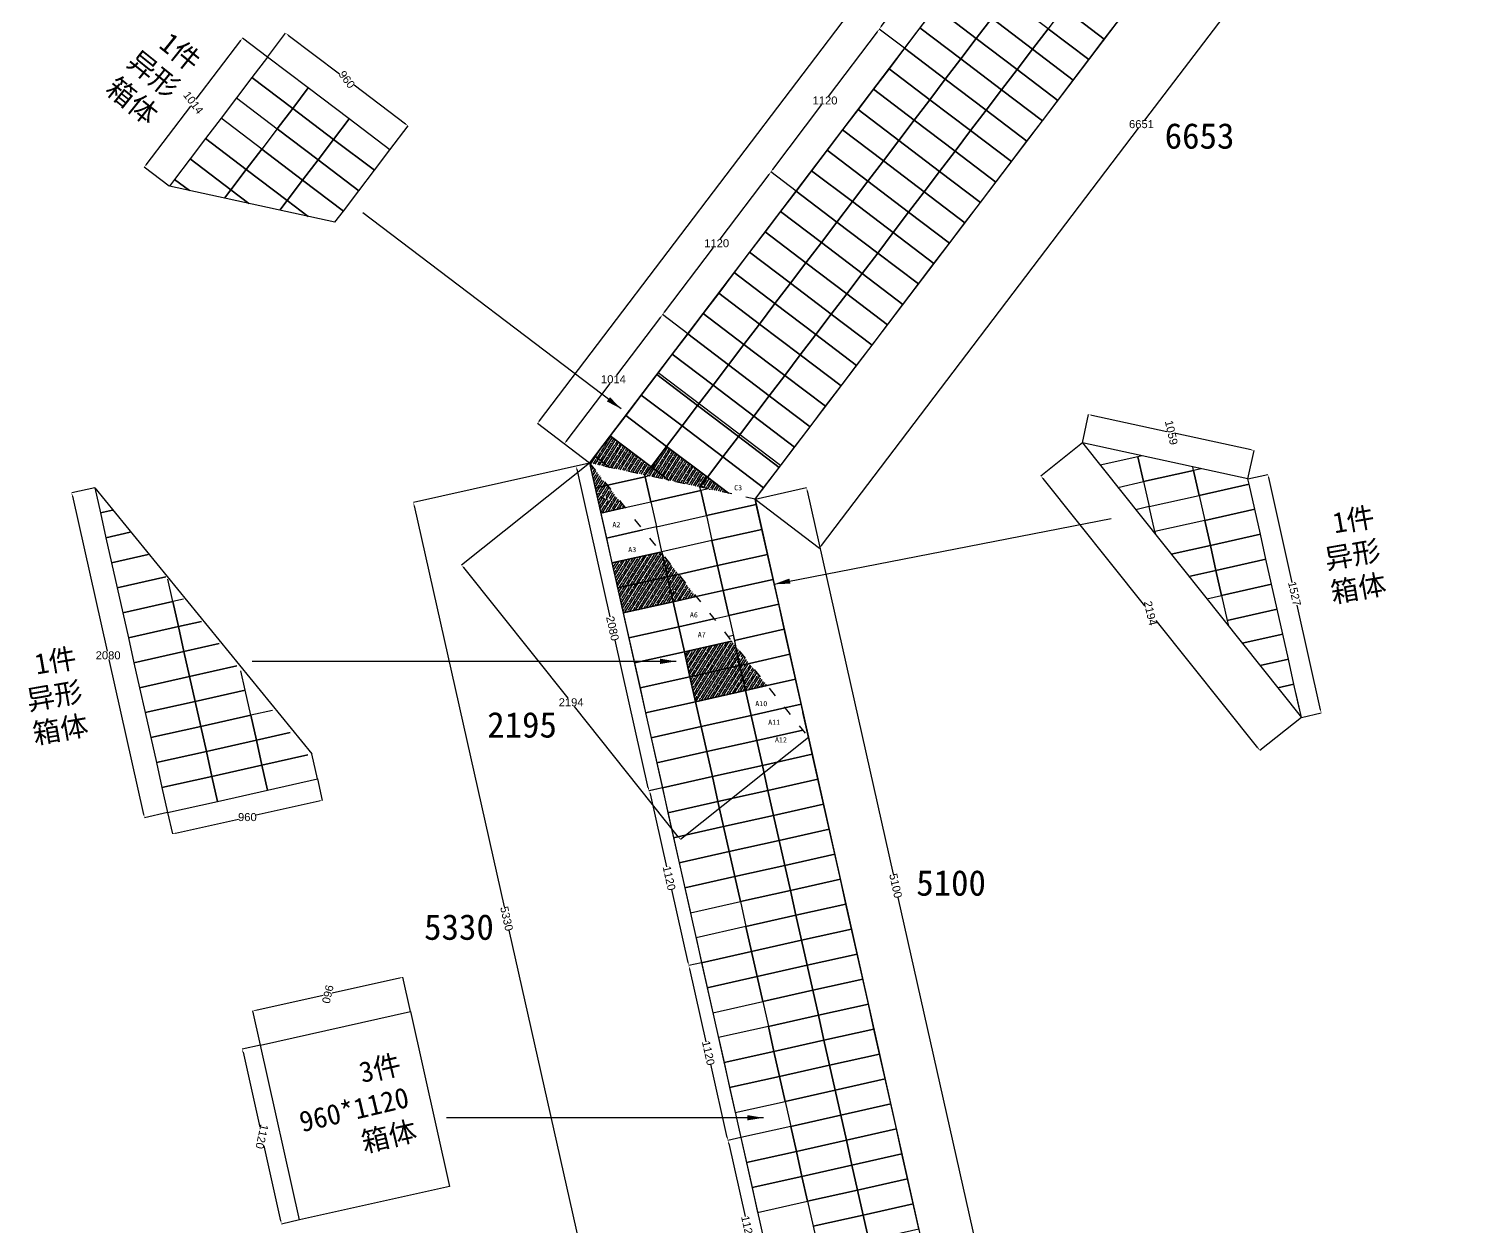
# Model space of a CAD drawing. Header units: inches. Extents: x 21093 to 127854, y 9039 to 35434.
# Drawn here: x 101850 to 110813, y 21618 to 29102 of the extents above; entities that cross this region are included whole.
import ezdxf

# ---------------------------------------------------------------- set-up
doc = ezdxf.new("R2010")
doc.units = ezdxf.units.IN
doc.header["$MEASUREMENT"] = 0
doc.linetypes.add('ACAD_ISO03W100', pattern=[30, 12, -18])
doc.styles.get("Standard").update_dxf_attribs({"font": 'arial.ttf'})
doc.dimstyles.get("Standard").update_dxf_attribs({"dimtxt": 50, "dimasz": 10, "dimexe": 0.18, "dimexo": 0.0625, "dimgap": 0.09, "dimtad": 0, "dimtih": 1, "dimtoh": 1, "dimdec": 0, "dimzin": 0, "dimdsep": 46, "dimtxsty": 'Standard', "dimcen": 0.09, "dimclrd": 3, "dimclre": 3, "dimclrt": 3, "dimadec": 0, "dimazin": 0, "dimtfac": 1, "dimtdec": 0, "dimtofl": 0, "dimtmove": 0, "dimatfit": 3, "dimfxl": 0, "dimtolj": 1, "dimtzin": 0, "dimarcsym": 0})
pattern_1 = [(237.634, (107965.679, 25726.681), (-21.11614, 13.38315), []), (237.634, (107969.545, 25709.432), (-21.11614, 13.38315), [31.25, -6.25, 0, -6.25])]

# ---------------------------------------------------------------- blocks, each defined once
blk = doc.blocks.new('*D181')
at = {"color": 3, "lineweight": -2}
for p, q in [((109596, 32651.5), (107337.7, 29676.7)), ((109933.8, 32420.2), (109607.9, 32667.6)), ((105040.6, 26650.7), (107298.9, 29625.6)), ((105354.3, 26387.5), (105028.3, 26634.9))]:
    blk.add_line(p, q, dxfattribs=at)
at = {"color": 3}
for points in [[(109593.3, 32653.5), (109598.6, 32649.5), (109608.1, 32667.5)], [(105037.9, 26652.8), (105043.2, 26648.7), (105028.5, 26634.8)]]:
    blk.add_solid(points, dxfattribs=at)
at = {"layer": 'Defpoints', "color": 0}
for p in [(109933.9, 32420.1), (105028.5, 26634.8), (105354.3, 26387.5)]:
    blk.add_point(p, dxfattribs=at)
at = {"color": 3, "insert": (107318.3, 29651.1), "char_height": 50, "attachment_point": 5}
blk.add_mtext('\\A1;7574', dxfattribs=at)
blk = doc.blocks.new('*D183')
at = {"color": 3, "lineweight": -2}
for p, q in [((105354.3, 26387.4), (104554.7, 25749.6)), ((104567.3, 25734.1), (105218.5, 24917.8)), ((105910.6, 24050.2), (105259.4, 24866.5)), ((106722.5, 24672.3), (105923, 24034.5))]:
    blk.add_line(p, q, dxfattribs=at)
at = {"color": 3}
for points in [[(104569.9, 25736.1), (104564.7, 25732), (104554.8, 25749.7)], [(105913.2, 24052.3), (105908, 24048.2), (105923.1, 24034.6)]]:
    blk.add_solid(points, dxfattribs=at)
at = {"layer": 'Defpoints', "color": 0}
for p in [(105354.3, 26387.5), (106722.6, 24672.4), (105923.1, 24034.6)]:
    blk.add_point(p, dxfattribs=at)
at = {"color": 3, "insert": (105239, 24892.1), "char_height": 50, "attachment_point": 5}
blk.add_mtext('\\A1;2194', dxfattribs=at)
blk = doc.blocks.new('*D156')
at = {"color": 3, "lineweight": -2}
for p, q in [((110410.5, 31460), (110813.4, 31154.1)), ((110801.2, 31138.3), (108821.9, 28530.9)), ((106803.7, 25872.4), (108783, 28479.7)), ((106388.7, 26162.2), (106791.7, 25856.3))]:
    blk.add_line(p, q, dxfattribs=at)
at = {"color": 3}
for points in [[(110798.5, 31140.3), (110803.9, 31136.3), (110813.3, 31154.2)], [(106801, 25874.4), (106806.3, 25870.3), (106791.6, 25856.4)]]:
    blk.add_solid(points, dxfattribs=at)
at = {"layer": 'Defpoints', "color": 0}
for p in [(110410.4, 31460.1), (106388.7, 26162.3), (106791.6, 25856.4)]:
    blk.add_point(p, dxfattribs=at)
at = {"color": 3, "insert": (108802.4, 28505.3), "char_height": 50, "attachment_point": 5}
blk.add_mtext('\\A1;6651', dxfattribs=at)
blk = doc.blocks.new('*D192')
at = {"color": 3, "lineweight": -2}
for p, q in [((104167, 23169), (103745.8, 23074.6)), ((104234.3, 22960.1), (104186.5, 23173.6)), ((103269.3, 22967.8), (103690.5, 23062.2)), ((103297.6, 22750.2), (103249.7, 22963.6))]:
    blk.add_line(p, q, dxfattribs=at)
at = {"color": 3}
for points in [[(104167.8, 23165.8), (104166.3, 23172.3), (104186.5, 23173.4)], [(103270, 22964.6), (103268.6, 22971.1), (103249.8, 22963.4)]]:
    blk.add_solid(points, dxfattribs=at)
at = {"layer": 'Defpoints', "color": 0}
for p in [(103249.8, 22963.4), (104234.4, 22960.1), (103297.6, 22750.1)]:
    blk.add_point(p, dxfattribs=at)
at = {"color": 3, "insert": (103718.2, 23068.4), "char_height": 50, "attachment_point": 5, "rotation": 257.36603}
blk.add_mtext('\\A1;960', dxfattribs=at)
blk = doc.blocks.new('*D193')
at = {"color": 3, "lineweight": -2}
for p, q in [((103297.5, 22750.1), (103184.4, 22724.7)), ((103188.9, 22705.2), (103293.9, 22236.9)), ((103425.2, 21651.4), (103320.2, 22119.8)), ((103542.5, 21657.2), (103429.4, 21631.8))]:
    blk.add_line(p, q, dxfattribs=at)
at = {"color": 3}
for points in [[(103192.2, 22706), (103185.7, 22704.5), (103184.6, 22724.8)], [(103428.4, 21652.1), (103421.9, 21650.7), (103429.5, 21631.9)]]:
    blk.add_solid(points, dxfattribs=at)
at = {"layer": 'Defpoints', "color": 0}
for p in [(103297.6, 22750.1), (103429.5, 21631.9), (103542.6, 21657.2)]:
    blk.add_point(p, dxfattribs=at)
at = {"color": 3, "insert": (103307, 22178.3), "char_height": 50, "attachment_point": 5, "rotation": 257.36603}
blk.add_mtext('\\A1;1120', dxfattribs=at)
blk = doc.blocks.new('*D194')
at = {"color": 3, "lineweight": -2}
for p, q in [((105797.6, 27299), (105522.5, 26936.7)), ((105967.4, 27195.2), (105809.5, 27315)), ((105208.6, 26523.2), (105483.6, 26885.5)), ((105354.2, 26387.6), (105196.4, 26507.4))]:
    blk.add_line(p, q, dxfattribs=at)
at = {"color": 3}
for points in [[(105794.9, 27301), (105800.2, 27296.9), (105809.7, 27314.9)], [(105205.9, 26525.2), (105211.3, 26521.2), (105196.5, 26507.3)]]:
    blk.add_solid(points, dxfattribs=at)
at = {"layer": 'Defpoints', "color": 0}
for p in [(105967.4, 27195.1), (105196.5, 26507.3), (105354.3, 26387.5)]:
    blk.add_point(p, dxfattribs=at)
at = {"color": 3, "insert": (105503.1, 26911.1), "char_height": 50, "attachment_point": 5}
blk.add_mtext('\\A1;1014', dxfattribs=at)
blk = doc.blocks.new('*D195')
at = {"color": 3, "lineweight": -2}
for p, q in [((106474.8, 28191), (106167.7, 27786.5)), ((106644.6, 28087.2), (106486.8, 28207)), ((105821.8, 27330.8), (106128.8, 27735.3)), ((105967.3, 27195.2), (105809.5, 27315))]:
    blk.add_line(p, q, dxfattribs=at)
at = {"color": 3}
for points in [[(106472.2, 28193), (106477.5, 28189), (106486.9, 28206.9)], [(105819.1, 27332.8), (105824.4, 27328.8), (105809.7, 27314.9)]]:
    blk.add_solid(points, dxfattribs=at)
at = {"layer": 'Defpoints', "color": 0}
for p in [(106644.6, 28087.2), (105809.7, 27314.9), (105967.4, 27195.2)]:
    blk.add_point(p, dxfattribs=at)
at = {"color": 3, "insert": (106148.3, 27760.9), "char_height": 50, "attachment_point": 5}
blk.add_mtext('\\A1;1120', dxfattribs=at)
blk = doc.blocks.new('*D196')
at = {"color": 3, "lineweight": -2}
for p, q in [((107151.9, 29083.2), (106844.8, 28678.7)), ((107321.8, 28979.3), (107163.8, 29099.2)), ((106498.9, 28223), (106805.9, 28627.4)), ((106644.6, 28087.2), (106486.6, 28207.1))]:
    blk.add_line(p, q, dxfattribs=at)
at = {"color": 3}
for points in [[(107149.2, 29085.2), (107154.5, 29081.2), (107164, 29099.1)], [(106496.2, 28225), (106501.5, 28220.9), (106486.8, 28207)]]:
    blk.add_solid(points, dxfattribs=at)
at = {"layer": 'Defpoints', "color": 0}
for p in [(107321.8, 28979.3), (106486.8, 28207), (106644.6, 28087.2)]:
    blk.add_point(p, dxfattribs=at)
at = {"color": 3, "insert": (106825.4, 28653.1), "char_height": 50, "attachment_point": 5}
blk.add_mtext('\\A1;1120', dxfattribs=at)
blk = doc.blocks.new('*D197')
at = {"color": 3, "lineweight": -2}
for p, q in [((107829.6, 29974.9), (107522.5, 29570.4)), ((107999, 29871.4), (107841.6, 29990.9)), ((107176.5, 29114.7), (107483.6, 29519.2)), ((107321.7, 28979.3), (107164.3, 29098.9))]:
    blk.add_line(p, q, dxfattribs=at)
at = {"color": 3}
for points in [[(107827, 29976.9), (107832.3, 29972.8), (107841.7, 29990.8)], [(107173.9, 29116.7), (107179.2, 29112.7), (107164.5, 29098.8)]]:
    blk.add_solid(points, dxfattribs=at)
at = {"layer": 'Defpoints', "color": 0}
for p in [(107999, 29871.3), (107164.5, 29098.8), (107321.8, 28979.3)]:
    blk.add_point(p, dxfattribs=at)
at = {"color": 3, "insert": (107503.1, 29544.8), "char_height": 50, "attachment_point": 5}
blk.add_mtext('\\A1;1120', dxfattribs=at)
blk = doc.blocks.new('*D206')
at = {"color": 3, "lineweight": -2}
for p, q in [((103654.3, 24413.1), (103684.3, 24279.5)), ((102717.6, 24203.2), (102747.5, 24069.5)), ((103664.7, 24275.3), (103271.1, 24187.1)), ((102767, 24074.1), (103160.6, 24162.3))]:
    blk.add_line(p, q, dxfattribs=at)
at = {"color": 3}
for points in [[(103664, 24278.6), (103665.4, 24272.1), (103684.2, 24279.7)], [(102766.3, 24077.3), (102767.7, 24070.8), (102747.5, 24069.7)]]:
    blk.add_solid(points, dxfattribs=at)
at = {"layer": 'Defpoints', "color": 0}
for p in [(103654.3, 24413.2), (102717.6, 24203.2), (102747.5, 24069.7)]:
    blk.add_point(p, dxfattribs=at)
at = {"color": 3, "insert": (103215.9, 24174.7), "char_height": 50, "attachment_point": 5}
blk.add_mtext('\\A1;960', dxfattribs=at)
blk = doc.blocks.new('*D207')
at = {"color": 3, "lineweight": -2}
for p, q in [((102262.6, 26232.8), (102118.4, 26200.5)), ((102123, 26181.1), (102340.3, 25211.3)), ((102569.2, 24190.4), (102351.8, 25160.1)), ((102717.5, 24203.1), (102573.4, 24170.8))]:
    blk.add_line(p, q, dxfattribs=at)
at = {"color": 3}
for points in [[(102126.2, 26181.8), (102119.7, 26180.3), (102118.6, 26200.6)], [(102572.4, 24191.1), (102565.9, 24189.7), (102573.5, 24170.9)]]:
    blk.add_solid(points, dxfattribs=at)
at = {"layer": 'Defpoints', "color": 0}
for p in [(102118.6, 26200.6), (102262.6, 26232.8), (102717.6, 24203.2)]:
    blk.add_point(p, dxfattribs=at)
at = {"color": 3, "insert": (102346.1, 25185.7), "char_height": 50, "attachment_point": 5}
blk.add_mtext('\\A1;2080', dxfattribs=at)
blk = doc.blocks.new('*D208')
at = {"color": 3, "lineweight": -2}
for p, q in [((103341.5, 28925), (103185, 29043.8)), ((103173.1, 29027.7), (102894.7, 28661)), ((102584.2, 28252), (102862.5, 28618.7)), ((102728.4, 28117.3), (102571.9, 28236.1))]:
    blk.add_line(p, q, dxfattribs=at)
at = {"color": 3}
for points in [[(103175.7, 29025.7), (103170.4, 29029.8), (103185.2, 29043.7)], [(102586.8, 28249.9), (102581.5, 28254), (102572.1, 28236)]]:
    blk.add_solid(points, dxfattribs=at)
at = {"layer": 'Defpoints', "color": 0}
for p in [(103185.2, 29043.7), (103341.6, 28924.9), (102728.5, 28117.3)]:
    blk.add_point(p, dxfattribs=at)
at = {"color": 3, "insert": (102878.6, 28639.8), "char_height": 50, "attachment_point": 5, "rotation": 307.2034}
blk.add_mtext('\\A1;1014', dxfattribs=at)
blk = doc.blocks.new('*D209')
at = {"color": 3, "lineweight": -2}
for p, q in [((103341.6, 28925), (103455.3, 29074.7)), ((103471.1, 29062.5), (103791.8, 28819)), ((104203.9, 28506.2), (103883.2, 28749.7)), ((104106.3, 28344.5), (104219.9, 28494.3))]:
    blk.add_line(p, q, dxfattribs=at)
at = {"color": 3}
for points in [[(103473.1, 29065.2), (103469.1, 29059.8), (103455.2, 29074.6)], [(104205.9, 28508.9), (104201.9, 28503.6), (104219.8, 28494.1)]]:
    blk.add_solid(points, dxfattribs=at)
at = {"layer": 'Defpoints', "color": 0}
for p in [(103341.6, 28924.9), (104219.8, 28494.1), (104106.2, 28344.5)]:
    blk.add_point(p, dxfattribs=at)
at = {"color": 3, "insert": (103837.5, 28784.4), "char_height": 50, "attachment_point": 5, "rotation": 307.2034}
blk.add_mtext('\\A1;960', dxfattribs=at)
blk = doc.blocks.new('*D218')
at = {"color": 3, "lineweight": -2}
for p, q in [((105354.3, 26387.4), (104253.3, 26140.7)), ((104257.8, 26121.2), (104820, 23613.1)), ((105414.8, 20959.3), (104852.7, 23467.4)), ((106520, 21186.5), (105419, 20939.7))]:
    blk.add_line(p, q, dxfattribs=at)
at = {"color": 3}
for points in [[(104261.1, 26121.9), (104254.6, 26120.4), (104253.4, 26140.7)], [(105418.1, 20960), (105411.6, 20958.5), (105419.2, 20939.7)]]:
    blk.add_solid(points, dxfattribs=at)
at = {"layer": 'Defpoints', "color": 0}
for p in [(105354.3, 26387.5), (104253.4, 26140.7), (106520.1, 21186.5)]:
    blk.add_point(p, dxfattribs=at)
at = {"color": 3, "insert": (104836.3, 23540.2), "char_height": 50, "attachment_point": 5, "rotation": 282.60921}
blk.add_mtext('\\A1;5330', dxfattribs=at)
blk = doc.blocks.new('*D221')
at = {"color": 3, "lineweight": -2}
for p, q in [((106388.8, 26162.2), (106709.4, 26234.1)), ((106713.6, 26214.6), (107250.6, 23818.7)), ((107820.2, 21277.1), (107283.3, 23673)), ((107504.2, 21185.8), (107824.8, 21257.6))]:
    blk.add_line(p, q, dxfattribs=at)
at = {"color": 3}
for points in [[(106716.9, 26215.3), (106710.4, 26213.8), (106709.2, 26234.1)], [(107823.5, 21277.8), (107817, 21276.4), (107824.6, 21257.6)]]:
    blk.add_solid(points, dxfattribs=at)
at = {"layer": 'Defpoints', "color": 0}
for p in [(106388.7, 26162.2), (107824.6, 21257.6), (107504.1, 21185.7)]:
    blk.add_point(p, dxfattribs=at)
at = {"color": 3, "insert": (107266.9, 23745.8), "char_height": 50, "attachment_point": 5, "rotation": 282.60921}
blk.add_mtext('\\A1;5100', dxfattribs=at)
blk = doc.blocks.new('*D223')
at = {"color": 3, "lineweight": -2}
for p, q in [((105354.2, 26387.4), (105270.3, 26368.6)), ((105274.8, 26349.1), (105481.5, 25427.1)), ((105721, 24358.6), (105514.3, 25280.6)), ((105809.1, 24357.8), (105725.2, 24339))]:
    blk.add_line(p, q, dxfattribs=at)
at = {"color": 3}
for points in [[(105278.1, 26349.9), (105271.5, 26348.4), (105270.4, 26368.6)], [(105724.3, 24359.3), (105717.7, 24357.8), (105725.4, 24339)]]:
    blk.add_solid(points, dxfattribs=at)
at = {"layer": 'Defpoints', "color": 0}
for p in [(105270.4, 26368.6), (105354.2, 26387.4), (105809.2, 24357.8)]:
    blk.add_point(p, dxfattribs=at)
at = {"color": 3, "insert": (105497.9, 25353.8), "char_height": 50, "attachment_point": 5, "rotation": 282.60921}
blk.add_mtext('\\A1;2080', dxfattribs=at)
blk = doc.blocks.new('*D224')
at = {"color": 3, "lineweight": -2}
for p, q in [((106299.1, 22172.1), (106218.8, 22154.1)), ((106223.4, 22134.6), (106325.7, 21678.2)), ((106459.6, 21080.7), (106357.3, 21537.1)), ((106544.1, 21079.2), (106463.8, 21061.2))]:
    blk.add_line(p, q, dxfattribs=at)
at = {"color": 3}
for points in [[(106226.6, 22135.3), (106220.1, 22133.9), (106219, 22154.1)], [(106462.9, 21081.5), (106456.3, 21080), (106464, 21061.2)]]:
    blk.add_solid(points, dxfattribs=at)
at = {"layer": 'Defpoints', "color": 0}
for p in [(106219, 22154.1), (106299.2, 22172.1), (106544.2, 21079.2)]:
    blk.add_point(p, dxfattribs=at)
at = {"color": 3, "insert": (106341.5, 21607.7), "char_height": 50, "attachment_point": 5, "rotation": 282.60921}
blk.add_mtext('\\A1;1120', dxfattribs=at)
blk = doc.blocks.new('*D225')
at = {"color": 3, "lineweight": -2}
for p, q in [((106054.2, 23265), (105973.9, 23247)), ((105978.4, 23227.5), (106080.7, 22771.1)), ((106214.6, 22173.6), (106112.3, 22630)), ((106299.1, 22172.1), (106218.8, 22154.1))]:
    blk.add_line(p, q, dxfattribs=at)
at = {"color": 3}
for points in [[(105981.7, 23228.2), (105975.2, 23226.7), (105974, 23247)], [(106217.9, 22174.4), (106211.4, 22172.9), (106219, 22154.1)]]:
    blk.add_solid(points, dxfattribs=at)
at = {"layer": 'Defpoints', "color": 0}
for p in [(106054.2, 23265), (106219, 22154.1), (106299.2, 22172.1)]:
    blk.add_point(p, dxfattribs=at)
at = {"color": 3, "insert": (106096.5, 22700.6), "char_height": 50, "attachment_point": 5, "rotation": 282.60921}
blk.add_mtext('\\A1;1120', dxfattribs=at)
blk = doc.blocks.new('*D226')
at = {"color": 3, "lineweight": -2}
for p, q in [((105809.2, 24357.8), (105728.7, 24339.8)), ((105733.3, 24320.3), (105835.6, 23864)), ((105969.5, 23266.5), (105867.2, 23722.8)), ((106054.2, 23265), (105973.7, 23246.9))]:
    blk.add_line(p, q, dxfattribs=at)
at = {"color": 3}
for points in [[(105736.5, 24321), (105730, 24319.6), (105728.9, 24339.8)], [(105972.7, 23267.2), (105966.2, 23265.7), (105973.9, 23247)]]:
    blk.add_solid(points, dxfattribs=at)
at = {"layer": 'Defpoints', "color": 0}
for p in [(105809.2, 24357.8), (105973.9, 23247), (106054.2, 23265)]:
    blk.add_point(p, dxfattribs=at)
at = {"color": 3, "insert": (105851.4, 23793.4), "char_height": 50, "attachment_point": 5, "rotation": 282.60921}
blk.add_mtext('\\A1;1120', dxfattribs=at)
blk = doc.blocks.new('*D229')
at = {"color": 3, "lineweight": -2}
for p, q in [((108433.5, 26513.4), (108173.9, 26306.3)), ((108186.5, 26290.8), (108821.7, 25494.6)), ((109529.9, 24607), (108894.6, 25403.1)), ((109801.8, 24798.3), (109542.2, 24591.2))]:
    blk.add_line(p, q, dxfattribs=at)
at = {"color": 3}
for points in [[(108189.1, 26292.9), (108183.9, 26288.7), (108174, 26306.4)], [(109532.5, 24609), (109527.2, 24604.9), (109542.3, 24591.3)]]:
    blk.add_solid(points, dxfattribs=at)
at = {"layer": 'Defpoints', "color": 0}
for p in [(108433.5, 26513.4), (109801.8, 24798.4), (109542.3, 24591.3)]:
    blk.add_point(p, dxfattribs=at)
at = {"color": 3, "insert": (108858.2, 25448.9), "char_height": 50, "attachment_point": 5, "rotation": 282.60921}
blk.add_mtext('\\A1;2194', dxfattribs=at)
blk = doc.blocks.new('*D230')
at = {"color": 3, "lineweight": -2}
for p, q in [((109467.9, 26288.2), (109592, 26316.1)), ((109596.2, 26296.5), (109743, 25641.7)), ((109921.4, 24845.7), (109774.6, 25500.4)), ((109801.9, 24798.4), (109925.9, 24826.2))]:
    blk.add_line(p, q, dxfattribs=at)
at = {"color": 3}
for points in [[(109599.4, 26297.2), (109592.9, 26295.8), (109591.8, 26316)], [(109924.7, 24846.4), (109918.1, 24844.9), (109925.8, 24826.1)]]:
    blk.add_solid(points, dxfattribs=at)
at = {"layer": 'Defpoints', "color": 0}
for p in [(109467.9, 26288.2), (109801.8, 24798.4), (109925.8, 24826.1)]:
    blk.add_point(p, dxfattribs=at)
at = {"color": 3, "insert": (109758.8, 25571.1), "char_height": 50, "attachment_point": 5, "rotation": 282.60921}
blk.add_mtext('\\A1;1527', dxfattribs=at)
blk = doc.blocks.new('*D231')
at = {"color": 3, "lineweight": -2}
for p, q in [((108433.6, 26513.5), (108472.2, 26690.8)), ((108491.7, 26686.4), (108961.8, 26584.1)), ((109487, 26469.7), (109016.9, 26572.1)), ((109468, 26288.3), (109506.6, 26465.6))]:
    blk.add_line(p, q, dxfattribs=at)
at = {"color": 3}
for points in [[(108492.4, 26689.7), (108491, 26683.1), (108472.2, 26690.6)], [(109487.7, 26473), (109486.3, 26466.5), (109506.5, 26465.5)]]:
    blk.add_solid(points, dxfattribs=at)
at = {"layer": 'Defpoints', "color": 0}
for p in [(108433.6, 26513.4), (109506.5, 26465.5), (109467.9, 26288.2)]:
    blk.add_point(p, dxfattribs=at)
at = {"color": 3, "insert": (108989.4, 26578.1), "char_height": 50, "attachment_point": 5, "rotation": 282.60921}
blk.add_mtext('\\A1;1059', dxfattribs=at)

msp = doc.modelspace()

# ---------------------------------------------------------------- hatches: boundary and pattern name
h = msp.add_hatch()
h.set_pattern_fill('ANSI35', color=8, scale=100, style=0)
h.set_pattern_definition(pattern_1)
h.paths.add_polyline_path([(105479.6, 26360.2), (105387, 26430.5), (105483.7, 26557.9), (105738.6, 26364.4), (105699.1, 26312.4)])
h.paths.add_polyline_path([(105699.1, 26312.4), (105738.6, 26364.4), (105850.6, 26279.4)])
h.paths.add_polyline_path([(105354.3, 26387.5), (105354.3, 26387.5), (105387, 26430.5), (105479.6, 26360.2)])
h.paths.add_polyline_path([(105455.6, 26378), (105394.1, 26378), (105394.1, 26439.6), (105455.6, 26439.6)], flags=24)
h = msp.add_hatch()
h.set_pattern_fill('ANSI35', color=3, scale=100, style=0)
h.set_pattern_definition(pattern_1)
h.paths.add_polyline_path([(105850.6, 26279.4), (105738.6, 26364.4), (105835.3, 26491.9), (106090.2, 26298.4), (106043.8, 26237.3)])
h.paths.add_polyline_path([(106043.8, 26237.3), (106043.8, 26237.3), (106090.2, 26298.4), (106221.6, 26198.6)])
h.paths.add_polyline_path([(106092.8, 26239), (106031.3, 26239), (106031.3, 26300.5), (106092.8, 26300.5)], flags=9)
h = msp.add_hatch()
h.set_pattern_fill('ANSI35', color=3, scale=100, style=0)
h.set_pattern_definition(pattern_1)
h.paths.add_polyline_path([(105389.3, 26231.4), (105354.3, 26387.5), (105354.3, 26387.5), (105465.3, 26248.4)])
h.paths.add_polyline_path([(105424.3, 26075.2), (105389.3, 26231.4), (105465.3, 26248.4), (105576.2, 26109.3)])
h.paths.add_polyline_path([(105479.6, 26142.3), (105418.1, 26142.3), (105418.1, 26203.9), (105479.6, 26203.9)], flags=24)
h = msp.add_hatch()
h.set_pattern_fill('ANSI35', color=48, scale=100, style=0)
h.set_pattern_definition(pattern_1)
h.paths.add_polyline_path([(105529.3, 25606.9), (105494.3, 25763), (105798.2, 25831.1), (105810.4, 25815.8), (105841.5, 25676.8)])
h.paths.add_polyline_path([(105841.5, 25676.8), (105810.4, 25815.8), (105909.1, 25692)])
h.paths.add_polyline_path([(105862.8, 25687.8), (105801.3, 25687.8), (105801.3, 25749.4), (105862.8, 25749.4)], flags=9)
h = msp.add_hatch()
h.set_pattern_fill('ANSI35', color=3, scale=100, style=0)
h.set_pattern_definition(pattern_1)
h.paths.add_polyline_path([(105876.5, 25520.7), (105841.5, 25676.8), (105909.1, 25692), (106020.1, 25552.9)])
h.paths.add_polyline_path([(105564.3, 25450.7), (105529.3, 25606.9), (105841.5, 25676.8), (105876.5, 25520.7)])
h.paths.add_polyline_path([(105905.6, 25553), (105844.1, 25553), (105844.1, 25614.5), (105905.6, 25614.5)], flags=24)
h = msp.add_hatch()
h.set_pattern_fill('ANSI35', color=3, scale=100, style=0)
h.set_pattern_definition(pattern_1)
h.paths.add_polyline_path([(105981.5, 25052.3), (105946.5, 25208.5), (106242, 25274.7), (106266.5, 25244.1), (106293.8, 25122.3)])
h.paths.add_polyline_path([(106293.8, 25122.3), (106266.5, 25244.1), (106353, 25135.6)])
h.paths.add_polyline_path([(106318, 25241.8), (106233.8, 25241.8), (106233.8, 25303.3), (106318, 25303.3)], flags=9)
h.paths.add_polyline_path([(106305.4, 25122.3), (106243.8, 25122.3), (106243.8, 25183.8), (106305.4, 25183.8)], flags=9)
h = msp.add_hatch()
h.set_pattern_fill('ANSI35', color=48, scale=100, style=0)
h.set_pattern_definition(pattern_1)
h.paths.add_polyline_path([(106016.5, 24896.2), (105981.5, 25052.3), (106293.8, 25122.3), (106328.8, 24966.2)])
h.paths.add_polyline_path([(106328.8, 24966.2), (106293.8, 25122.3), (106353, 25135.6), (106464, 24996.5)])
h.paths.add_polyline_path([(106345.4, 24989), (106283.9, 24989), (106283.9, 25050.5), (106345.4, 25050.5)], flags=9)

# ---------------------------------------------------------------- linework, layer by layer
at = {"color": 5}
for p, q in [((105354.3, 26387.5), (109933.9, 32420.1)), ((106388.6, 26162.3), (110410.4, 31460.1)), ((106547.6, 26371.7), (105783, 26952.2)), ((105354.3, 26387.5), (106520.1, 21186.5)), ((106388.6, 26162.3), (107504.1, 21185.7))]:
    msp.add_line(p, q, dxfattribs=at)
at = {"color": 4}
for p, q in [((103148.1, 28670.1), (103051.4, 28542.6)), ((103762.8, 27892.1), (102728.5, 28117.3))]:
    msp.add_line(p, q, dxfattribs=at)
at = {"color": 3}
for p, q in [((109467.9, 26288.2), (108433.5, 26513.4)), ((108433.6, 26513.5), (109801.8, 24798.4))]:
    msp.add_line(p, q, dxfattribs=at)
at = {"color": 6, "linetype": 'ACAD_ISO03W100', "ltscale": 5}
msp.add_line((106388.6, 26162.3), (105354.2, 26387.5), dxfattribs=at)
at = {"color": 1, "linetype": 'ACAD_ISO03W100', "ltscale": 5}
msp.add_line((105354.3, 26387.5), (106722.6, 24672.4), dxfattribs=at)
at = {"color": 8}
msp.add_line((102262.6, 26232.8), (103619.3, 24569.3), dxfattribs=at)
at = {"color": 4}
for points in [[(107612.1, 29361.6), (107515.3, 29234.2), (107770.2, 29040.7), (107866.9, 29168.1)], [(108412, 29356.9), (108315.3, 29229.5), (108570.2, 29036), (108666.9, 29163.4)], [(107515.3, 29234.2), (107418.6, 29106.7), (107673.4, 28913.2), (107770.2, 29040.7)], [(107963.7, 29295.5), (107866.9, 29168.1), (108121.8, 28974.6), (108218.6, 29102.1)], [(108315.3, 29229.5), (108218.6, 29102.1), (108473.4, 28908.6), (108570.2, 29036)], [(107866.9, 29168.1), (107770.2, 29040.7), (108025.1, 28847.2), (108121.8, 28974.6)], [(107418.6, 29106.7), (107321.8, 28979.3), (107576.7, 28785.8), (107673.4, 28913.2)], [(108218.6, 29102.1), (108121.8, 28974.6), (108376.7, 28781.1), (108473.4, 28908.6)], [(107321.8, 28979.3), (107225.1, 28851.8), (107480, 28658.3), (107576.7, 28785.8)], [(107770.2, 29040.7), (107673.4, 28913.2), (107928.3, 28719.7), (108025.1, 28847.2)], [(108121.8, 28974.6), (108025.1, 28847.2), (108279.9, 28653.7), (108376.7, 28781.1)], [(103341.6, 28924.9), (103244.8, 28797.5), (103499.7, 28604), (103596.5, 28731.5)], [(107673.4, 28913.2), (107576.7, 28785.8), (107831.6, 28592.3), (107928.3, 28719.7)], [(103244.8, 28797.5), (103148.1, 28670.1), (103403, 28476.6), (103499.7, 28604)], [(107225.1, 28851.8), (107128.3, 28724.4), (107383.2, 28530.9), (107480, 28658.3)], [(107576.7, 28785.8), (107480, 28658.3), (107734.8, 28464.9), (107831.6, 28592.3)], [(108025.1, 28847.2), (107928.3, 28719.7), (108183.2, 28526.3), (108279.9, 28653.7)], [(103596.5, 28731.5), (103499.7, 28604), (103754.6, 28410.5), (103851.3, 28538)], [(107128.3, 28724.4), (107031.6, 28597), (107286.5, 28403.5), (107383.2, 28530.9)], [(107928.3, 28719.7), (107831.6, 28592.3), (108086.5, 28398.8), (108183.2, 28526.3)], [(103499.7, 28604), (103403, 28476.6), (103657.9, 28283.1), (103754.6, 28410.5)], [(107031.6, 28597), (106934.8, 28469.5), (107189.7, 28276), (107286.5, 28403.5)], [(107480, 28658.3), (107383.2, 28530.9), (107638.1, 28337.4), (107734.8, 28464.9)], [(103051.4, 28542.6), (102954.6, 28415.2), (103209.5, 28221.7), (103306.2, 28349.1)], [(103851.3, 28538), (103754.6, 28410.5), (104009.5, 28217), (104106.2, 28344.5)], [(107383.2, 28530.9), (107286.5, 28403.5), (107541.3, 28210), (107638.1, 28337.4)], [(107831.6, 28592.3), (107734.8, 28464.9), (107989.7, 28271.4), (108086.5, 28398.8)], [(102954.6, 28415.2), (102857.9, 28287.7), (103112.7, 28094.3), (103209.5, 28221.7)], [(103403, 28476.6), (103306.2, 28349.1), (103561.1, 28155.6), (103657.9, 28283.1)], [(106934.8, 28469.5), (106838.1, 28342.1), (107093, 28148.6), (107189.7, 28276)], [(107734.8, 28464.9), (107638.1, 28337.4), (107893, 28143.9), (107989.7, 28271.4)], [(103306.2, 28349.1), (103209.5, 28221.7), (103464.4, 28028.2), (103561.1, 28155.6)], [(103754.6, 28410.5), (103657.9, 28283.1), (103912.7, 28089.6), (104009.5, 28217)], [(106838.1, 28342.1), (106741.4, 28214.6), (106996.2, 28021.2), (107093, 28148.6)], [(107286.5, 28403.5), (107189.7, 28276), (107444.6, 28082.5), (107541.3, 28210)], [(107638.1, 28337.4), (107541.3, 28210), (107796.2, 28016.5), (107893, 28143.9)], [(103657.9, 28283.1), (103561.1, 28155.6), (103816, 27962.2), (103912.7, 28089.6)], [(107189.7, 28276), (107093, 28148.6), (107347.9, 27955.1), (107444.6, 28082.5)], [(106741.4, 28214.6), (106644.6, 28087.2), (106899.5, 27893.7), (106996.2, 28021.2)], [(107093, 28148.6), (106996.2, 28021.2), (107251.1, 27827.7), (107347.9, 27955.1)], [(107541.3, 28210), (107444.6, 28082.5), (107699.5, 27889.1), (107796.2, 28016.5)], [(106644.6, 28087.2), (106547.9, 27959.8), (106802.8, 27766.3), (106899.5, 27893.7)], [(107444.6, 28082.5), (107347.9, 27955.1), (107602.7, 27761.6), (107699.5, 27889.1)], [(106996.2, 28021.2), (106899.5, 27893.7), (107154.4, 27700.2), (107251.1, 27827.7)], [(106547.9, 27959.8), (106451.1, 27832.3), (106706, 27638.8), (106802.8, 27766.3)], [(106899.5, 27893.7), (106802.8, 27766.3), (107057.6, 27572.8), (107154.4, 27700.2)], [(107347.9, 27955.1), (107251.1, 27827.7), (107506, 27634.2), (107602.7, 27761.6)], [(106451.1, 27832.3), (106354.4, 27704.9), (106609.3, 27511.4), (106706, 27638.8)], [(107251.1, 27827.7), (107154.4, 27700.2), (107409.3, 27506.7), (107506, 27634.2)], [(106354.4, 27704.9), (106257.6, 27577.4), (106512.5, 27384), (106609.3, 27511.4)], [(106802.8, 27766.3), (106706, 27638.8), (106960.9, 27445.3), (107057.6, 27572.8)], [(107154.4, 27700.2), (107057.6, 27572.8), (107312.5, 27379.3), (107409.3, 27506.7)], [(106706, 27638.8), (106609.3, 27511.4), (106864.1, 27317.9), (106960.9, 27445.3)], [(106257.6, 27577.4), (106160.9, 27450), (106415.8, 27256.5), (106512.5, 27384)], [(107057.6, 27572.8), (106960.9, 27445.3), (107215.8, 27251.9), (107312.5, 27379.3)], [(106160.9, 27450), (106064.2, 27322.6), (106319, 27129.1), (106415.8, 27256.5)], [(106609.3, 27511.4), (106512.5, 27384), (106767.4, 27190.5), (106864.1, 27317.9)], [(106960.9, 27445.3), (106864.1, 27317.9), (107119, 27124.4), (107215.8, 27251.9)], [(106512.5, 27384), (106415.8, 27256.5), (106670.7, 27063), (106767.4, 27190.5)], [(106064.2, 27322.6), (105967.4, 27195.1), (106222.3, 27001.6), (106319, 27129.1)], [(106415.8, 27256.5), (106319, 27129.1), (106573.9, 26935.6), (106670.7, 27063)], [(106864.1, 27317.9), (106767.4, 27190.5), (107022.3, 26997), (107119, 27124.4)], [(105967.4, 27195.1), (105870.7, 27067.7), (106125.5, 26874.2), (106222.3, 27001.6)], [(106767.4, 27190.5), (106670.7, 27063), (106925.5, 26869.5), (107022.3, 26997)], [(106319, 27129.1), (106222.3, 27001.6), (106477.2, 26808.2), (106573.9, 26935.6)], [(105870.7, 27067.7), (105773.9, 26940.2), (106028.8, 26746.8), (106125.5, 26874.2)], [(106222.3, 27001.6), (106125.5, 26874.2), (106380.4, 26680.7), (106477.2, 26808.2)], [(106670.7, 27063), (106573.9, 26935.6), (106828.8, 26742.1), (106925.5, 26869.5)], [(105773.9, 26940.2), (105677.2, 26812.8), (105932.1, 26619.3), (106028.8, 26746.8)], [(106573.9, 26935.6), (106477.2, 26808.2), (106732, 26614.7), (106828.8, 26742.1)], [(105677.2, 26812.8), (105580.4, 26685.4), (105835.3, 26491.9), (105932.1, 26619.3)], [(106125.5, 26874.2), (106028.8, 26746.8), (106283.7, 26553.3), (106380.4, 26680.7)], [(106477.2, 26808.2), (106380.4, 26680.7), (106635.3, 26487.2), (106732, 26614.7)], [(106028.8, 26746.8), (105932.1, 26619.3), (106186.9, 26425.8), (106283.7, 26553.3)], [(105580.4, 26685.4), (105483.7, 26557.9), (105738.6, 26364.4), (105835.3, 26491.9)], [(106380.4, 26680.7), (106283.7, 26553.3), (106538.6, 26359.8), (106635.3, 26487.2)], [(105932.1, 26619.3), (105835.3, 26491.9), (106090.2, 26298.4), (106186.9, 26425.8)], [(106283.7, 26553.3), (106186.9, 26425.8), (106441.8, 26232.3), (106538.6, 26359.8)]]:
    msp.add_lwpolyline(points, close=True, dxfattribs=at)
for points in [[(103073.2, 28042.2), (103112.7, 28094.3), (102857.9, 28287.7), (102761.1, 28160.3), (102853.7, 28090)], [(102853.7, 28090), (102761.1, 28160.3), (102728.5, 28117.3)], [(103418, 27967.1), (103464.4, 28028.2), (103209.5, 28221.7), (103112.7, 28094.3), (103224.8, 28009.2)], [(103762.8, 27892.1), (103816, 27962.2), (103561.1, 28155.6), (103464.4, 28028.2), (103595.8, 27928.4)], [(103224.8, 28009.2), (103112.7, 28094.3), (103073.2, 28042.2)], [(103595.8, 27928.4), (103464.4, 28028.2), (103418, 27967.1)], [(105699.1, 26312.4), (105738.6, 26364.4), (105483.7, 26557.9), (105387, 26430.5), (105479.6, 26360.2)], [(106043.8, 26237.3), (106090.2, 26298.4), (105835.3, 26491.9), (105738.6, 26364.4), (105850.6, 26279.4)], [(105479.6, 26360.2), (105387, 26430.5), (105354.3, 26387.5)], [(105850.6, 26279.4), (105738.6, 26364.4), (105699.1, 26312.4)], [(106388.6, 26162.3), (106441.8, 26232.3), (106186.9, 26425.8), (106090.2, 26298.4), (106221.6, 26198.6)], [(106221.6, 26198.6), (106090.2, 26298.4), (106043.8, 26237.3)]]:
    msp.add_lwpolyline(points, dxfattribs=at)
at = {"color": 8}
for points in [[(105354.3, 26387.5), (105389.3, 26231.4), (105465.3, 26248.4)], [(102262.6, 26232.8), (102297.6, 26076.7), (102373.6, 26093.8)], [(105465.3, 26248.4), (105389.3, 26231.4), (105424.3, 26075.2), (105576.2, 26109.3)], [(102373.6, 26093.8), (102297.6, 26076.7), (102332.6, 25920.6), (102484.5, 25954.7)], [(105576.2, 26109.3), (105424.3, 26075.2), (105459.3, 25919.1), (105687.2, 25970.2)], [(102484.5, 25954.7), (102332.6, 25920.6), (102367.6, 25764.5), (102595.5, 25815.6)], [(105687.2, 25970.2), (105459.3, 25919.1), (105494.3, 25763), (105798.2, 25831.1)], [(102595.5, 25815.6), (102367.6, 25764.5), (102402.6, 25608.3), (102706.5, 25676.5)], [(105798.2, 25831.1), (105494.3, 25763), (105529.3, 25606.9), (105841.5, 25676.8), (105810.4, 25815.8)], [(105810.4, 25815.8), (105841.5, 25676.8), (105909.1, 25692)], [(102706.5, 25676.5), (102402.6, 25608.3), (102437.6, 25452.2), (102749.8, 25522.2), (102718.7, 25661.1)], [(105909.1, 25692), (105841.5, 25676.8), (105876.5, 25520.7), (106020.1, 25552.9)], [(106020.1, 25552.9), (105876.5, 25520.7), (105911.5, 25364.6), (106131.1, 25413.8)], [(102817.5, 25537.4), (102749.8, 25522.2), (102784.8, 25366.1), (102928.4, 25398.3)], [(102928.4, 25398.3), (102784.8, 25366.1), (102819.8, 25210), (103039.4, 25259.2)], [(106131.1, 25413.8), (105911.5, 25364.6), (105946.5, 25208.5), (106242, 25274.7)], [(103039.4, 25259.2), (102819.8, 25210), (102854.8, 25053.8), (103150.4, 25120.1)], [(106242, 25274.7), (105946.5, 25208.5), (105981.5, 25052.3), (106293.8, 25122.3), (106266.5, 25244.1)], [(106266.5, 25244.1), (106293.8, 25122.3), (106353, 25135.6)], [(103150.4, 25120.1), (102854.8, 25053.8), (102889.8, 24897.7), (103202.1, 24967.7), (103174.8, 25089.4)], [(106353, 25135.6), (106293.8, 25122.3), (106328.8, 24966.2), (106464, 24996.5)], [(106464, 24996.5), (106328.8, 24966.2), (106363.8, 24810.1), (106574.9, 24857.4)], [(103372.3, 24841.9), (103237.1, 24811.6), (103272.1, 24655.4), (103483.3, 24702.8)], [(106574.9, 24857.4), (106363.8, 24810.1), (106398.8, 24654), (106685.9, 24718.3)], [(103483.3, 24702.8), (103272.1, 24655.4), (103307.1, 24499.3), (103594.2, 24563.7)], [(106685.9, 24718.3), (106398.8, 24654), (106433.7, 24497.8), (106746, 24567.8), (106711, 24723.9)], [(103594.2, 24563.7), (103307.1, 24499.3), (103342.1, 24343.2), (103654.3, 24413.2), (103619.3, 24569.3)]]:
    msp.add_lwpolyline(points, dxfattribs=at)
at = {"color": 3}
for points in [[(108655.5, 26235.3), (108815.8, 26271.2), (108780.8, 26427.3), (108544.5, 26374.4)], [(108804.6, 26432.7), (108780.8, 26427.3), (108815.8, 26271.2), (109128.1, 26341.2), (109123.1, 26363.3)], [(105465.3, 26248.4), (105701.6, 26301.3), (105699.1, 26312.4)], [(105576.2, 26109.3), (105736.5, 26145.2), (105701.6, 26301.3), (105465.3, 26248.4)], [(105725.3, 26306.7), (105701.6, 26301.3), (105736.5, 26145.2), (106048.8, 26215.2), (106043.8, 26237.3)], [(109175.7, 26351.9), (109128.1, 26341.2), (109163.1, 26185.1), (109475.3, 26255.1), (109467.9, 26288.2)], [(106096.4, 26225.9), (106048.8, 26215.2), (106083.8, 26059.1), (106396, 26129.1), (106388.6, 26162.3)], [(108877.4, 25957.1), (108885.8, 25958.9), (108850.8, 26115.1), (108766.5, 26096.2)], [(108988.4, 25818), (109233.1, 25872.8), (109198.1, 26028.9), (108885.8, 25958.9), (108889.7, 25941.8)], [(105798.2, 25831.1), (105806.5, 25833), (105771.5, 25989.1), (105687.2, 25970.2)], [(105909.1, 25692), (106153.8, 25746.8), (106118.8, 25903), (105806.5, 25833), (105810.4, 25815.8)], [(109099.4, 25678.9), (109268, 25716.7), (109233.1, 25872.8), (108988.4, 25818)], [(106020.1, 25552.9), (106188.8, 25590.7), (106153.8, 25746.8), (105909.1, 25692)], [(109210.3, 25539.8), (109303, 25560.6), (109268, 25716.7), (109099.4, 25678.9)], [(106131.1, 25413.8), (106223.8, 25434.6), (106188.8, 25590.7), (106020.1, 25552.9)], [(109432.3, 25261.6), (109685.3, 25318.3), (109650.3, 25474.4), (109338, 25404.4), (109345.7, 25370.1)], [(106353, 25135.6), (106606, 25192.3), (106571, 25348.4), (106258.8, 25278.5), (106266.5, 25244.1)], [(109543.2, 25122.5), (109720.3, 25162.2), (109685.3, 25318.3), (109432.3, 25261.6)], [(106464, 24996.5), (106641, 25036.2), (106606, 25192.3), (106353, 25135.6)], [(109654.2, 24983.4), (109755.3, 25006), (109720.3, 25162.2), (109543.2, 25122.5)], [(106574.9, 24857.4), (106676, 24880.1), (106641, 25036.2), (106464, 24996.5)], [(109790.3, 24849.9), (109790.3, 24849.9), (109755.3, 25006), (109654.2, 24983.4)], [(109801.8, 24798.4), (109766.8, 24954.5)], [(106711, 24723.9), (106711, 24723.9), (106676, 24880.1), (106574.9, 24857.4)], [(106722.6, 24672.4), (106687.6, 24828.5)]]:
    msp.add_lwpolyline(points, dxfattribs=at)
at = {"color": 48}
for points in [[(105381.9, 26264.6), (105381.7, 26264.5)], [(105834.1, 25710), (105834, 25710)], [(106218.5, 25304.3), (106251.2, 25311.6), (106266.3, 25244.3)]]:
    msp.add_lwpolyline(points, dxfattribs=at)
at = {"color": 3}
for points in [[(109128.1, 26341.2), (108815.8, 26271.2), (108850.8, 26115.1), (109163.1, 26185.1)], [(106048.8, 26215.2), (105736.5, 26145.2), (105771.5, 25989.1), (106083.8, 26059.1)], [(109475.3, 26255.1), (109163.1, 26185.1), (109198.1, 26028.9), (109510.3, 26098.9)], [(106396, 26129.1), (106083.8, 26059.1), (106118.8, 25903), (106431, 25973)], [(109510.3, 26098.9), (109198.1, 26028.9), (109233.1, 25872.8), (109545.3, 25942.8)], [(106431, 25973), (106118.8, 25903), (106153.8, 25746.8), (106466, 25816.8)], [(109545.3, 25942.8), (109233.1, 25872.8), (109268, 25716.7), (109580.3, 25786.7)], [(106466, 25816.8), (106153.8, 25746.8), (106188.8, 25590.7), (106501, 25660.7)], [(109580.3, 25786.7), (109268, 25716.7), (109303, 25560.6), (109615.3, 25630.6)], [(106501, 25660.7), (106188.8, 25590.7), (106223.8, 25434.6), (106536, 25504.6)], [(109615.3, 25630.6), (109303, 25560.6), (109338, 25404.4), (109650.3, 25474.4)], [(106536, 25504.6), (106223.8, 25434.6), (106258.8, 25278.5), (106571, 25348.4)], [(104234.4, 22960.1), (104479.3, 21867.2), (103542.6, 21657.2), (103297.6, 22750.1)]]:
    msp.add_lwpolyline(points, close=True, dxfattribs=at)
at = {"color": 8}
for points in [[(105529.3, 25606.9), (105564.3, 25450.7), (105876.5, 25520.7), (105841.5, 25676.8)], [(102437.6, 25452.2), (102472.6, 25296.1), (102784.8, 25366.1), (102749.8, 25522.2)], [(105564.3, 25450.7), (105599.3, 25294.6), (105911.5, 25364.6), (105876.5, 25520.7)], [(102472.6, 25296.1), (102507.6, 25140), (102819.8, 25210), (102784.8, 25366.1)], [(105599.3, 25294.6), (105634.3, 25138.5), (105946.5, 25208.5), (105911.5, 25364.6)], [(102507.6, 25140), (102542.6, 24983.8), (102854.8, 25053.8), (102819.8, 25210)], [(105634.3, 25138.5), (105669.3, 24982.3), (105981.5, 25052.3), (105946.5, 25208.5)], [(105981.5, 25052.3), (106016.5, 24896.2), (106328.8, 24966.2), (106293.8, 25122.3)], [(102542.6, 24983.8), (102577.6, 24827.7), (102889.8, 24897.7), (102854.8, 25053.8)], [(105669.3, 24982.3), (105704.3, 24826.2), (106016.5, 24896.2), (105981.5, 25052.3)], [(102889.8, 24897.7), (102924.8, 24741.6), (103237.1, 24811.6), (103202.1, 24967.7)], [(106016.5, 24896.2), (106051.5, 24740.1), (106363.8, 24810.1), (106328.8, 24966.2)], [(102577.6, 24827.7), (102612.6, 24671.6), (102924.8, 24741.6), (102889.8, 24897.7)], [(105704.3, 24826.2), (105739.3, 24670.1), (106051.5, 24740.1), (106016.5, 24896.2)], [(102612.6, 24671.6), (102647.6, 24515.5), (102959.8, 24585.5), (102924.8, 24741.6)], [(102924.8, 24741.6), (102959.8, 24585.5), (103272.1, 24655.4), (103237.1, 24811.6)], [(105739.3, 24670.1), (105774.2, 24514), (106086.5, 24584), (106051.5, 24740.1)], [(106051.5, 24740.1), (106086.5, 24584), (106398.8, 24654), (106363.8, 24810.1)], [(102959.8, 24585.5), (102994.8, 24429.3), (103307.1, 24499.3), (103272.1, 24655.4)], [(106086.5, 24584), (106121.5, 24427.8), (106433.7, 24497.8), (106398.8, 24654)], [(102647.6, 24515.5), (102682.6, 24359.3), (102994.8, 24429.3), (102959.8, 24585.5)], [(105774.2, 24514), (105809.2, 24357.8), (106121.5, 24427.8), (106086.5, 24584)], [(106433.7, 24497.8), (106468.7, 24341.7), (106781, 24411.7), (106746, 24567.8)], [(102994.8, 24429.3), (103029.8, 24273.2), (103342.1, 24343.2), (103307.1, 24499.3)], [(106121.5, 24427.8), (106156.5, 24271.7), (106468.7, 24341.7), (106433.7, 24497.8)], [(102682.6, 24359.3), (102717.6, 24203.2), (103029.8, 24273.2), (102994.8, 24429.3)], [(105809.2, 24357.8), (105844.2, 24201.7), (106156.5, 24271.7), (106121.5, 24427.8)], [(106468.7, 24341.7), (106503.7, 24185.6), (106816, 24255.6), (106781, 24411.7)], [(106156.5, 24271.7), (106191.5, 24115.6), (106503.7, 24185.6), (106468.7, 24341.7)], [(105844.2, 24201.7), (105879.2, 24045.6), (106191.5, 24115.6), (106156.5, 24271.7)], [(106503.7, 24185.6), (106538.7, 24029.5), (106851, 24099.4), (106816, 24255.6)], [(105879.2, 24045.6), (105914.2, 23889.5), (106226.5, 23959.5), (106191.5, 24115.6)], [(106191.5, 24115.6), (106226.5, 23959.5), (106538.7, 24029.5), (106503.7, 24185.6)], [(106226.5, 23959.5), (106261.5, 23803.3), (106573.7, 23873.3), (106538.7, 24029.5)], [(106538.7, 24029.5), (106573.7, 23873.3), (106886, 23943.3), (106851, 24099.4)], [(105914.2, 23889.5), (105949.2, 23733.3), (106261.5, 23803.3), (106226.5, 23959.5)], [(106573.7, 23873.3), (106608.7, 23717.2), (106921, 23787.2), (106886, 23943.3)], [(106261.5, 23803.3), (106296.5, 23647.2), (106608.7, 23717.2), (106573.7, 23873.3)], [(105949.2, 23733.3), (105984.2, 23577.2), (106296.5, 23647.2), (106261.5, 23803.3)], [(106608.7, 23717.2), (106643.7, 23561.1), (106956, 23631.1), (106921, 23787.2)], [(106296.5, 23647.2), (106331.5, 23491.1), (106643.7, 23561.1), (106608.7, 23717.2)], [(106643.7, 23561.1), (106678.7, 23404.9), (106991, 23474.9), (106956, 23631.1)], [(106019.2, 23421.1), (106054.2, 23265), (106366.5, 23335), (106331.5, 23491.1)], [(106331.5, 23491.1), (106366.5, 23335), (106678.7, 23404.9), (106643.7, 23561.1)], [(106366.5, 23335), (106401.5, 23178.8), (106713.7, 23248.8), (106678.7, 23404.9)], [(106678.7, 23404.9), (106713.7, 23248.8), (107026, 23318.8), (106991, 23474.9)], [(106054.2, 23265), (106089.2, 23108.8), (106401.5, 23178.8), (106366.5, 23335)], [(106713.7, 23248.8), (106748.7, 23092.7), (107061, 23162.7), (107026, 23318.8)], [(106401.5, 23178.8), (106436.5, 23022.7), (106748.7, 23092.7), (106713.7, 23248.8)], [(106089.2, 23108.8), (106124.2, 22952.7), (106436.5, 23022.7), (106401.5, 23178.8)], [(106748.7, 23092.7), (106783.7, 22936.6), (107096, 23006.6), (107061, 23162.7)], [(106436.5, 23022.7), (106471.5, 22866.6), (106783.7, 22936.6), (106748.7, 23092.7)], [(106783.7, 22936.6), (106818.7, 22780.4), (107131, 22850.4), (107096, 23006.6)], [(106159.2, 22796.6), (106194.2, 22640.5), (106506.4, 22710.5), (106471.5, 22866.6)], [(106471.5, 22866.6), (106506.4, 22710.5), (106818.7, 22780.4), (106783.7, 22936.6)], [(106506.4, 22710.5), (106541.4, 22554.3), (106853.7, 22624.3), (106818.7, 22780.4)], [(106818.7, 22780.4), (106853.7, 22624.3), (107165.9, 22694.3), (107131, 22850.4)], [(106194.2, 22640.5), (106229.2, 22484.3), (106541.4, 22554.3), (106506.4, 22710.5)], [(106853.7, 22624.3), (106888.7, 22468.2), (107200.9, 22538.2), (107165.9, 22694.3)], [(106541.4, 22554.3), (106576.4, 22398.2), (106888.7, 22468.2), (106853.7, 22624.3)], [(106229.2, 22484.3), (106264.2, 22328.2), (106576.4, 22398.2), (106541.4, 22554.3)], [(106888.7, 22468.2), (106923.7, 22312.1), (107235.9, 22382.1), (107200.9, 22538.2)], [(106576.4, 22398.2), (106611.4, 22242.1), (106923.7, 22312.1), (106888.7, 22468.2)], [(106923.7, 22312.1), (106958.7, 22155.9), (107270.9, 22225.9), (107235.9, 22382.1)], [(106299.2, 22172.1), (106334.2, 22016), (106646.4, 22085.9), (106611.4, 22242.1)], [(106611.4, 22242.1), (106646.4, 22085.9), (106958.7, 22155.9), (106923.7, 22312.1)], [(106646.4, 22085.9), (106681.4, 21929.8), (106993.7, 21999.8), (106958.7, 22155.9)], [(106958.7, 22155.9), (106993.7, 21999.8), (107305.9, 22069.8), (107270.9, 22225.9)], [(106334.2, 22016), (106369.2, 21859.8), (106681.4, 21929.8), (106646.4, 22085.9)], [(106993.7, 21999.8), (107028.7, 21843.7), (107340.9, 21913.7), (107305.9, 22069.8)], [(106681.4, 21929.8), (106716.4, 21773.7), (107028.7, 21843.7), (106993.7, 21999.8)], [(106369.2, 21859.8), (106404.2, 21703.7), (106716.4, 21773.7), (106681.4, 21929.8)], [(107028.7, 21843.7), (107063.7, 21687.6), (107375.9, 21757.6), (107340.9, 21913.7)], [(106716.4, 21773.7), (106751.4, 21617.6), (107063.7, 21687.6), (107028.7, 21843.7)], [(107063.7, 21687.6), (107098.7, 21531.4), (107410.9, 21601.4), (107375.9, 21757.6)], [(106751.4, 21617.6), (106786.4, 21461.4), (107098.7, 21531.4), (107063.7, 21687.6)]]:
    msp.add_lwpolyline(points, close=True, dxfattribs=at)

# ---------------------------------------------------------------- texts
at = {"color": 8, "char_height": 128, "attachment_point": 3}
for s, insert, rotation in [('{\\fSimSun|b0|i0|c134|p2;1件异形\\P箱体}', (102940.5, 28924.8), 321.23021), ('{\\fSimSun|b0|i0|c134|p2;1件异形\\P箱体}', (110244.9, 26118.9), 9.93173), ('{\\fSimSun|b0|i0|c134|p2;1件异形\\P箱体}', (102134.6, 25236.8), 9.93173), ('{\\fSimSun|b0|i0|c134|p2;3件960*1120\\P箱体}', (104157.5, 22698), 13.31554)]:
    msp.add_mtext_dynamic_manual_height_columns(s, width=353.89, gutter_width=1, heights=[0], dxfattribs=dict(at, insert=insert, rotation=rotation))
at = {"color": 8, "attachment_point": 3}
for s, insert, char_height in [('{\\fSimSun|b0|i0|c134|p2;6653}', (109383.1, 28512.1), 160), ('{\\fSimSun|b0|i0|c134|p2;C1}', (105446.2, 26424.4), 32), ('{\\fSimSun|b0|i0|c134|p2;C2}', (106083.3, 26285.4), 32), ('{\\fSimSun|b0|i0|c134|p2;A1}', (105471.3, 26188.7), 32), ('{\\fSimSun|b0|i0|c134|p2;C3}', (106307.3, 26249.1), 32), ('{\\fSimSun|b0|i0|c134|p2;A2}', (105547.1, 26018.7), 32), ('{\\fSimSun|b0|i0|c134|p2;A3}', (105645.8, 25862.9), 32), ('{\\fSimSun|b0|i0|c134|p2;A4}', (105854.5, 25734.2), 32), ('{\\fSimSun|b0|i0|c134|p2;A5}', (105897.3, 25599.4), 32), ('{\\fSimSun|b0|i0|c134|p2;A6}', (106031.1, 25454.8), 32), ('{\\fSimSun|b0|i0|c134|p2;A7}', (106080.1, 25331), 32), ('{\\fSimSun|b0|i0|c134|p2;A8}', (106297, 25168.7), 32), ('{\\fSimSun|b0|i0|c134|p2;A9}', (106337, 25035.4), 32), ('{\\fSimSun|b0|i0|c134|p2;2195}', (105150, 24831.9), 160), ('{\\fSimSun|b0|i0|c134|p2;A10}', (106464.6, 24900.2), 32), ('{\\fSimSun|b0|i0|c134|p2;A11}', (106545.2, 24784), 32), ('{\\fSimSun|b0|i0|c134|p2;A12}', (106587.6, 24673.9), 32), ('{\\fSimSun|b0|i0|c134|p2;5100}', (107830.7, 23843.8), 160), ('{\\fSimSun|b0|i0|c134|p2;5330}', (104755.9, 23568), 160)]:
    msp.add_mtext_dynamic_manual_height_columns(s, width=353.89, gutter_width=1, heights=[0], dxfattribs=dict(at, insert=insert, char_height=char_height))

# ---------------------------------------------------------------- dimensions: what is measured, and where the dimension line sits
at = {"color": 8}
for p1, p2, distance, picture, middle in [((109933.9, 32420.1), (105354.3, 26387.5), -409.1, '*D181', (107318.3, 29651.1)), ((110410.4, 31460.1), (106388.7, 26162.3), 505.8, '*D156', (108802.4, 28505.3)), ((105354.3, 26387.5), (106722.6, 24672.4), -1022.7, '*D183', (105239, 24892.1))]:
    dim = msp.add_aligned_dim(p1=p1, p2=p2, distance=distance, dimstyle='Standard', override={"dimasz": 20, "dimtfillclr": 3}, dxfattribs=at)
    dim.commit()
    dim.dimension.update_dxf_attribs({"geometry": picture, "text_midpoint": middle})
at = {"color": 3}
for p1, p2, distance, picture, middle in [((107999, 29871.3), (107321.8, 28979.3), -197.5, '*D197', (107503.1, 29544.8)), ((107321.8, 28979.3), (106644.6, 28087.2), -198.2, '*D196', (106825.4, 28653.1)), ((106644.6, 28087.2), (105967.4, 27195.2), -198, '*D195', (106148.3, 27760.9)), ((105967.4, 27195.1), (105354.3, 26387.5), -198.1, '*D194', (105503.1, 26911.1)), ((108433.6, 26513.4), (109467.9, 26288.2), 181.4, '*D231', (108989.4, 26578.1)), ((108433.5, 26513.4), (109801.8, 24798.4), -332, '*D229', (108858.2, 25448.9)), ((106520.1, 21186.5), (105354.3, 26387.5), 1128.2, '*D218', (104836.3, 23540.2)), ((105809.2, 24357.8), (105354.2, 26387.4), 85.9, '*D223', (105497.9, 25353.8)), ((109467.9, 26288.2), (109801.8, 24798.4), 127, '*D230', (109758.8, 25571.1)), ((102717.6, 24203.2), (102262.6, 26232.8), 147.6, '*D207', (102346.1, 25185.7)), ((106388.7, 26162.2), (107504.1, 21185.7), 328.5, '*D221', (107266.9, 23745.8)), ((103654.3, 24413.2), (102717.6, 24203.2), 136.8, '*D206', (103215.9, 24174.7)), ((105809.2, 24357.8), (106054.2, 23265), -82.3, '*D226', (105851.4, 23793.4)), ((106054.2, 23265), (106299.2, 22172.1), -82.2, '*D225', (106096.5, 22700.6)), ((106544.2, 21079.2), (106299.2, 22172.1), 82.2, '*D224', (106341.5, 21607.7))]:
    dim = msp.add_aligned_dim(p1=p1, p2=p2, distance=distance, dimstyle='Standard', override={"dimasz": 20, "dimtfillclr": 3}, dxfattribs=at)
    dim.commit()
    dim.dimension.update_dxf_attribs({"geometry": picture, "text_midpoint": middle})
for base, p1, p2, angle, picture, middle in [((103185.2, 29043.7), (102728.5, 28117.3), (103341.6, 28924.9), 232.7966, '*D208', (102878.6, 28639.8)), ((104219.8, 28494.1), (103341.6, 28924.9), (104106.2, 28344.5), 142.7966, '*D209', (103837.5, 28784.4)), ((103249.8, 22963.4), (104234.4, 22960.1), (103297.6, 22750.1), 192.63397, '*D192', (103718.2, 23068.4)), ((103429.5, 21631.9), (103297.6, 22750.1), (103542.6, 21657.2), 282.63397, '*D193', (103307, 22178.3))]:
    dim = msp.add_linear_dim(base=base, p1=p1, p2=p2, angle=angle, dimstyle='Standard', override={"dimasz": 20, "dimtfillclr": 3}, dxfattribs=at)
    dim.commit()
    dim.dimension.update_dxf_attribs({"geometry": picture, "text_midpoint": middle})

# ---------------------------------------------------------------- leaders
at = {"color": 8}
for points, override in [([(105551.7, 26725.6), (103936.5, 27951.7)], {"dimasz": 100, "dimtfillclr": 3}), ([(106507.7, 25630.7), (108612.7, 26041.7)], {"dimasz": 100, "dimgap": 0.09, "dimtad": 0, "dimtfillclr": 3}), ([(105895, 25148.3), (103246, 25148.3)], {"dimasz": 100, "dimgap": 0.09, "dimtad": 0, "dimtfillclr": 3}), ([(106440, 22295.9), (104460.5, 22295.4)], {"dimasz": 100, "dimgap": 0.09, "dimtad": 0, "dimtfillclr": 3})]:
    msp.add_leader(points, dimstyle='Standard', override=override, dxfattribs=at)

doc.saveas('drawing.dxf')
